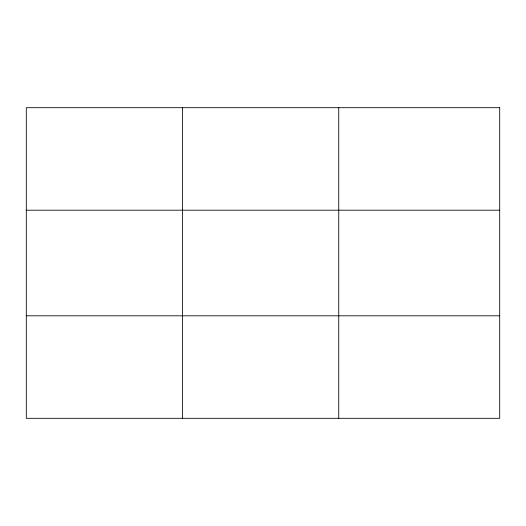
<?xml version="1.0" encoding="UTF-8"?>
<svg xmlns="http://www.w3.org/2000/svg" width="526" height="526" viewBox="0 0 526 526"><rect width="100%" height="100%" fill="white"/><g stroke="black" fill="none" stroke-linecap="round" stroke-linejoin="round"><path stroke-width="0.79" d="M182.522 107.692L182.522 418.308M338.744 107.692L338.744 418.308M26.3 210.196L499.7 210.196M26.3 315.804L499.7 315.804M499.7 107.692L499.7 418.308L26.3 418.308L26.3 107.692L499.7 107.692"/></g></svg>
